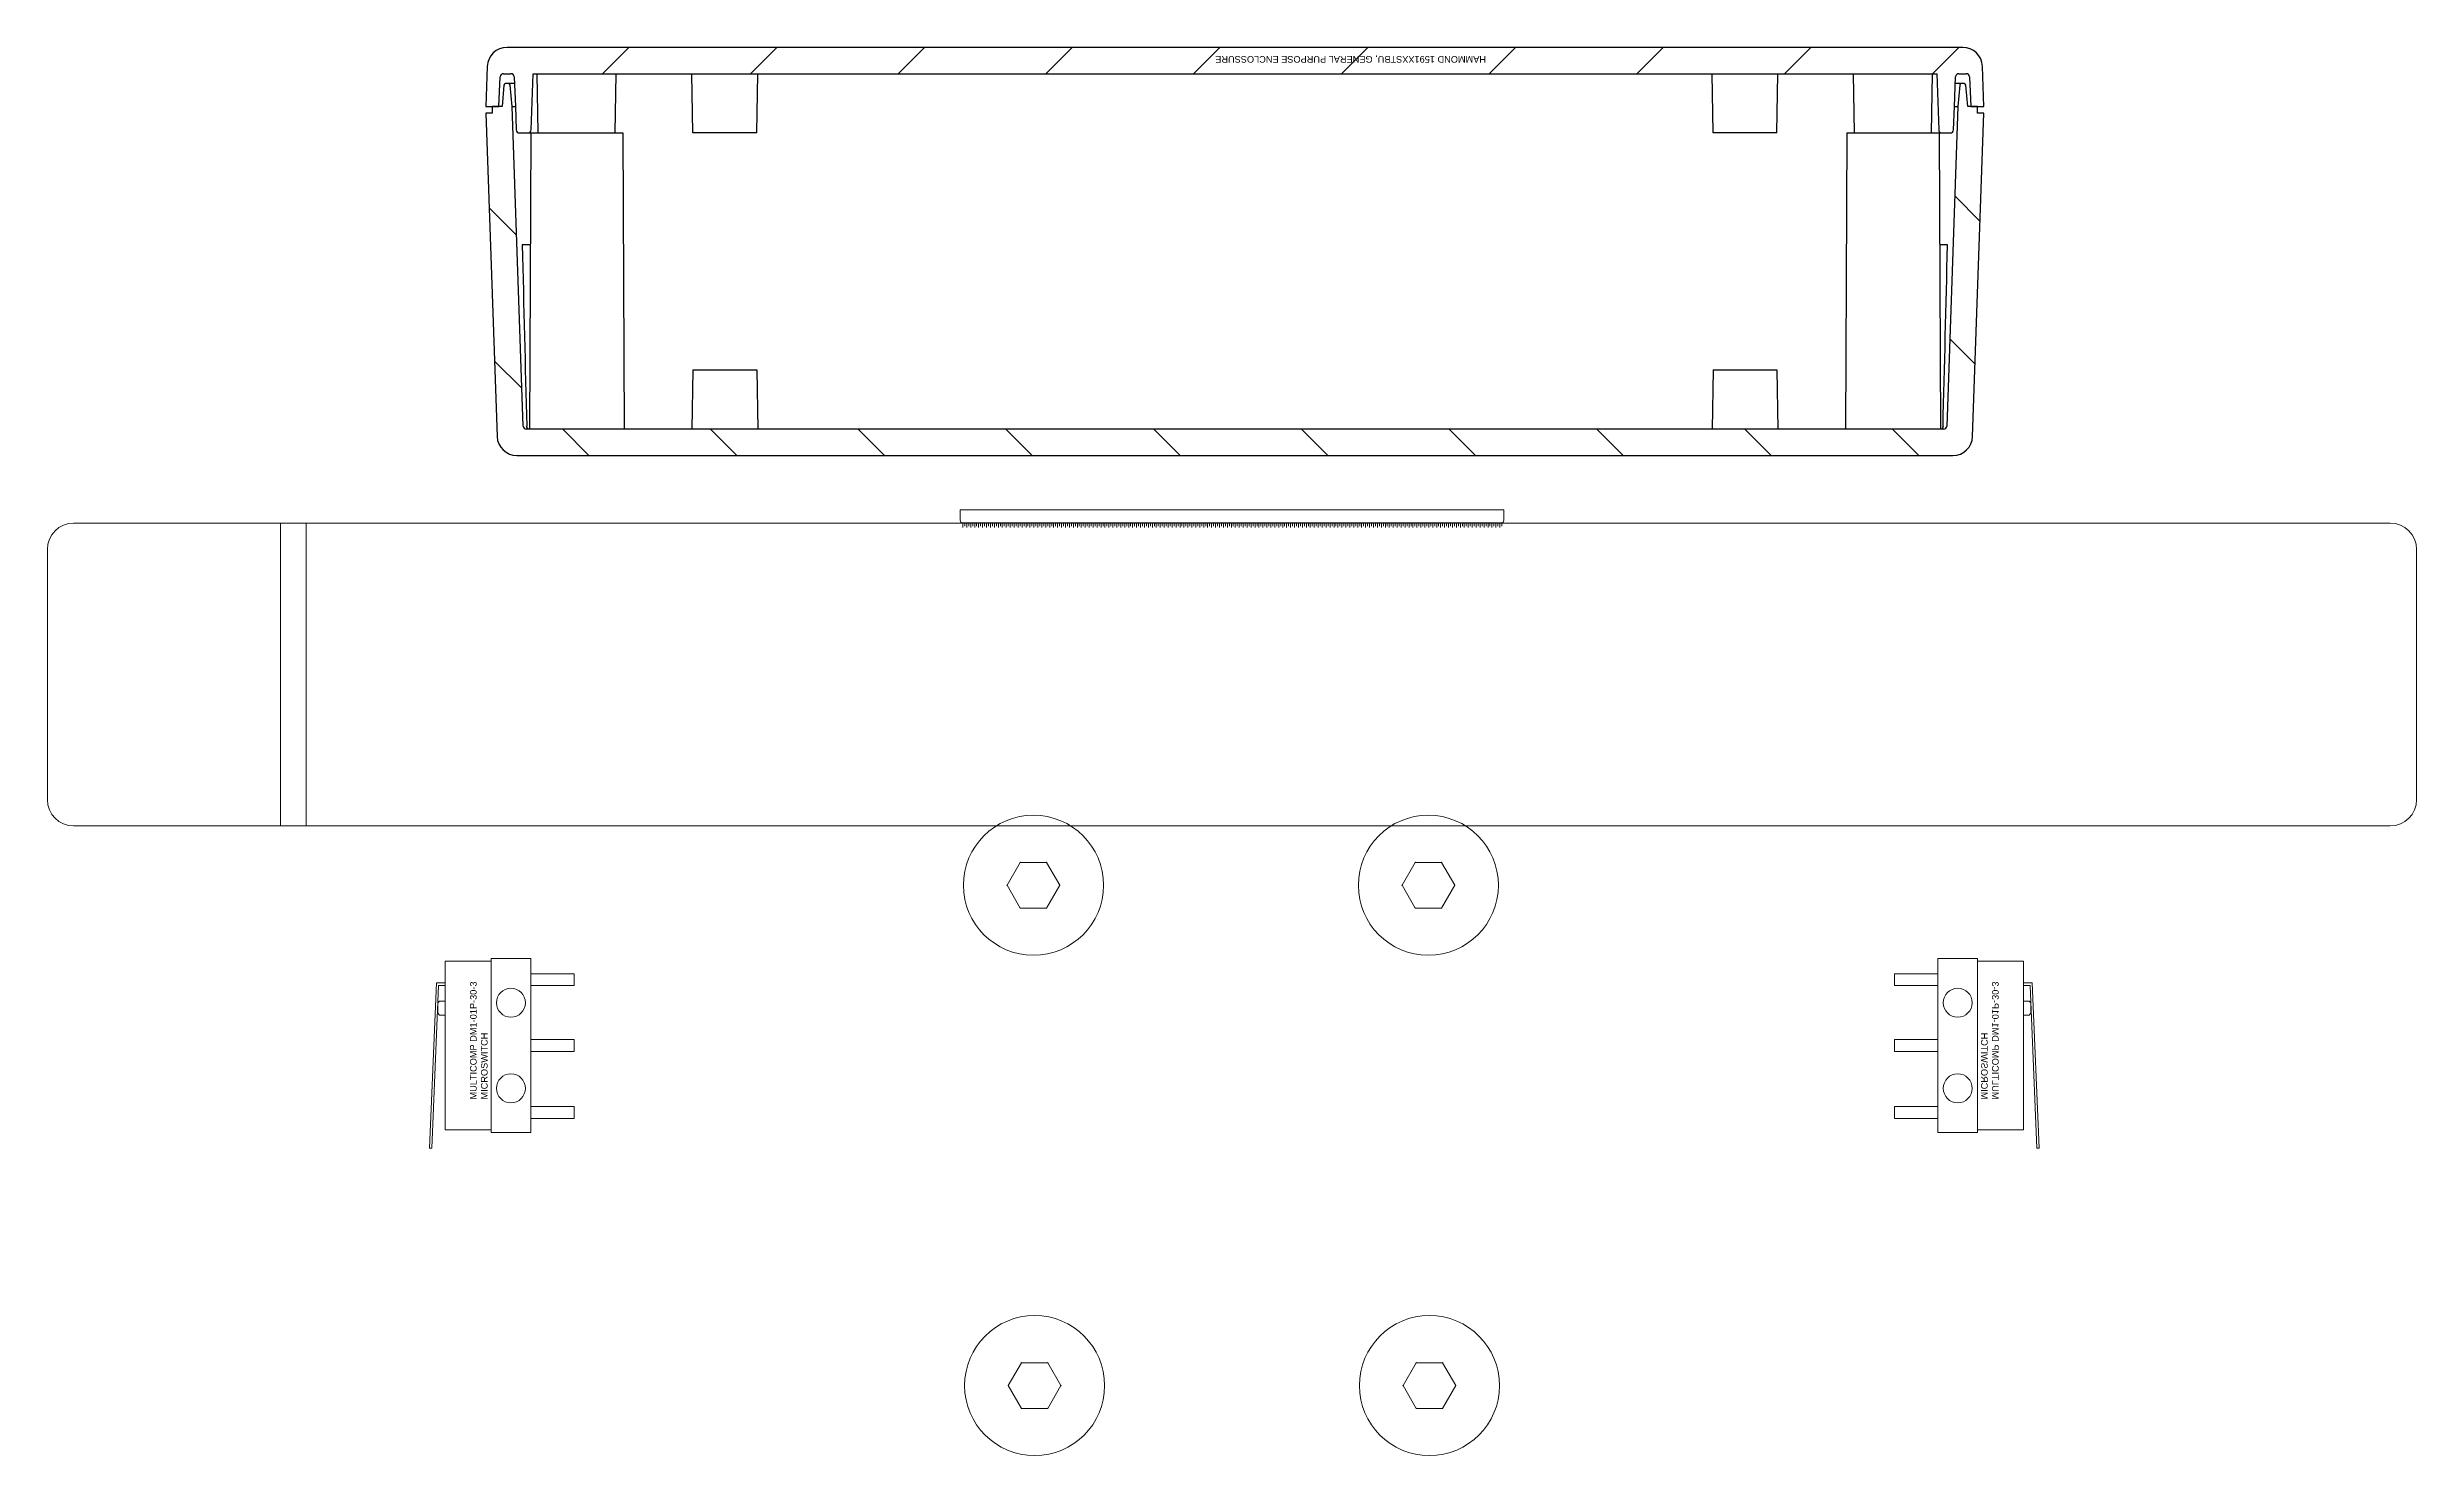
# Model space of a CAD drawing. Header units: millimetres. Extents: x -784753 to 2633, y -710 to 77802.
# Drawn here: x 1872.6 to 2052.6, y 1707.3 to 1814.3 of the extents above; entities that cross this region are included whole.
import ezdxf

# ---------------------------------------------------------------- set-up
doc = ezdxf.new("R2010")
doc.units = ezdxf.units.MM
doc.layers.add('1', color=253, linetype='Continuous', plot=False)
doc.layers.add('ATTRIBUUTIT', color=61, linetype='Continuous')
doc.styles.add('Note Text (ANSI)', font='ARIAL.TTF')

# ---------------------------------------------------------------- blocks, each defined once
blk = doc.blocks.new('MICROSWITCH-LEFT')
at = {"lineweight": 0}
for p, q in [((1274.55, 135.46), (1274.55, 131.96)), ((1274.55, 135.46), (1287.35, 135.46)), ((1288.75, 136.66), (1276.19, 136.12)), ((1276.19, 135.46), (1276.19, 136.12)), ((1276.39, 135.46), (1276.19, 135.46)), ((1276.39, 135.96), (1288.75, 136.46)), ((1276.39, 135.96), (1276.39, 135.46)), ((1277.57, 135.46), (1277.57, 135.81)), ((1277.77, 136.01), (1278.45, 136.01)), ((1278.65, 135.81), (1278.65, 135.46)), ((1287.35, 135.46), (1287.35, 131.96)), ((1288.75, 136.46), (1288.75, 136.66)), ((1274.35, 128.96), (1274.35, 131.96)), ((1287.55, 131.96), (1274.35, 131.96)), ((1287.55, 128.96), (1287.55, 131.96)), ((1274.55, 128.96), (1274.35, 128.96)), ((1274.55, 128.96), (1287.35, 128.96)), ((1280.95, 128.96), (1275.15, 128.96)), ((1275.5, 125.66), (1275.5, 128.96)), ((1280.95, 128.96), (1275.95, 128.96)), ((1275.95, 128.96), (1276.4, 128.96)), ((1276.4, 128.96), (1276.4, 125.66)), ((1280.95, 128.96), (1277.7, 128.96)), ((1280.5, 125.66), (1280.5, 128.96)), ((1280.95, 128.96), (1286.03, 128.96)), ((1280.95, 128.96), (1284.2, 128.96)), ((1281.4, 125.66), (1281.4, 128.96)), ((1285.58, 125.66), (1285.58, 128.96)), ((1286.48, 125.66), (1286.48, 128.96)), ((1287.35, 128.96), (1287.55, 128.96)), ((1287.35, 128.96), (1287.55, 128.96)), ((1275.95, 125.66), (1275.5, 125.66)), ((1276.4, 125.66), (1275.95, 125.66)), ((1280.95, 125.66), (1280.5, 125.66)), ((1280.95, 125.66), (1281.4, 125.66)), ((1286.03, 125.66), (1285.58, 125.66)), ((1286.03, 125.66), (1286.48, 125.66))]:
    blk.add_line(p, q, dxfattribs=at)
for centre in [(1277.7, 130.46), (1284.2, 130.46)]:
    blk.add_circle(centre, 1.1, dxfattribs=at)
for centre, start, end in [((1277.77, 135.81), 90, 180), ((1278.45, 135.81), 0, 90)]:
    blk.add_arc(centre, 0.2, start, end, dxfattribs=at)
at = {"layer": 'ATTRIBUUTIT', "lineweight": 0, "extrusion": (0, 0, -1), "insert": (1285.05, 133.57), "char_height": 0.5, "width": 10.9506, "attachment_point": 1, "text_direction": (-1, 0, 0), "style": 'Note Text (ANSI)'}
blk.add_mtext('MULTICOMP DM1-01P-30-3\\PMICROSWITCH', dxfattribs=at)
blk = doc.blocks.new('HAMMOND-1591XXBTBU-LEFT')
h = blk.add_hatch()
h.set_pattern_fill('ANSI31', color=256, scale=63.5, style=0)
h.set_pattern_definition([(45, (-524.946, -268.1784), (-5.61266, 5.61266), [])])
edge = h.paths.add_edge_path()
edge.add_ellipse((1.5, -0.05), major_axis=(0, 1.5), ratio=1, start_angle=0, end_angle=88)
edge.add_line((0, 0), (-0.11, -3.05))
edge.add_line((-0.11, -3.05), (0.38, -3.05))
edge.add_line((0.38, -3.05), (0.89, -3.05))
edge.add_line((0.89, -3.05), (0.99, -0.79))
edge.add_ellipse((1.24, -0.8), major_axis=(-0.25, 0.011), ratio=1, start_angle=272.5, end_angle=360, ccw=False)
edge.add_line((1.24, -0.55), (1.79, -0.55))
edge.add_ellipse((1.79, -0.8), major_axis=(0, 0.25), ratio=1, start_angle=272.5, end_angle=360, ccw=False)
edge.add_line((2.04, -0.79), (2.14, -3.05))
edge.add_line((2.14, -3.05), (2.2, -4.81))
edge.add_ellipse((2.45, -4.8), major_axis=(-0.25, -0.009), ratio=1, start_angle=0, end_angle=88)
edge.add_line((2.45, -5.05), (3.08, -5.05))
edge.add_ellipse((3.08, -4.8), major_axis=(0, -0.25), ratio=1, start_angle=0, end_angle=88)
edge.add_line((3.33, -4.81), (3.48, -0.55))
edge.add_line((3.48, -0.55), (110.12, -0.55))
edge.add_line((110.12, -0.55), (110.27, -4.81))
edge.add_ellipse((110.52, -4.8), major_axis=(-0.25, -0.009), ratio=1, start_angle=0, end_angle=88)
edge.add_line((110.52, -5.05), (111.15, -5.05))
edge.add_ellipse((111.15, -4.8), major_axis=(0, -0.25), ratio=1, start_angle=0, end_angle=88)
edge.add_line((111.4, -4.81), (111.46, -3.05))
edge.add_line((111.46, -3.05), (111.56, -0.79))
edge.add_ellipse((111.81, -0.8), major_axis=(-0.25, 0.011), ratio=1, start_angle=272.5, end_angle=360, ccw=False)
edge.add_line((111.81, -0.55), (112.36, -0.55))
edge.add_ellipse((112.36, -0.8), major_axis=(0, 0.25), ratio=1, start_angle=272.5, end_angle=360, ccw=False)
edge.add_line((112.61, -0.79), (112.71, -3.05))
edge.add_line((112.71, -3.05), (113.23, -3.05))
edge.add_line((113.23, -3.05), (113.71, -3.05))
edge.add_line((113.71, -3.05), (113.6, 0))
edge.add_ellipse((112.1, -0.05), major_axis=(0.05, -1.5), ratio=1, start_angle=90, end_angle=178)
edge.add_line((112.1, 1.45), (1.5, 1.45))
h = blk.add_hatch()
h.set_pattern_fill('ANSI31', color=256, scale=63.5, angle=-90, style=0)
h.set_pattern_definition([(-45, (-524.946, -268.1784), (5.61266, 5.61266), [])])
edge = h.paths.add_edge_path()
edge.add_line((113.23, -3.55), (113.23, -3.05))
edge.add_line((113.23, -3.05), (112.71, -3.05))
edge.add_line((112.71, -3.05), (112.48, -3.05))
edge.add_line((112.48, -3.05), (112.33, -1.42))
edge.add_ellipse((112.21, -1.43), major_axis=(0.125, 0.011), ratio=1, start_angle=360, end_angle=445)
edge.add_line((112.21, -1.3), (111.99, -1.3))
edge.add_ellipse((111.99, -1.43), major_axis=(0, 0.125), ratio=1, start_angle=0, end_angle=85)
edge.add_line((111.87, -1.42), (111.73, -3.05))
edge.add_line((111.73, -3.05), (110.88, -27.31))
edge.add_ellipse((110.63, -27.3), major_axis=(-0.009, -0.25), ratio=1, start_angle=2, end_angle=90, ccw=False)
edge.add_line((110.63, -27.55), (2.97, -27.55))
edge.add_ellipse((2.97, -27.3), major_axis=(-0.25, 0), ratio=1, start_angle=2, end_angle=90, ccw=False)
edge.add_line((2.72, -27.31), (1.88, -3.05))
edge.add_line((1.88, -3.05), (1.73, -1.42))
edge.add_ellipse((1.61, -1.43), major_axis=(0.125, 0.011), ratio=1, start_angle=360, end_angle=445)
edge.add_line((1.61, -1.3), (1.39, -1.3))
edge.add_ellipse((1.39, -1.43), major_axis=(0, 0.125), ratio=1, start_angle=0, end_angle=85)
edge.add_line((1.27, -1.42), (1.13, -3.05))
edge.add_line((1.13, -3.05), (0.89, -3.05))
edge.add_line((0.89, -3.05), (0.38, -3.05))
edge.add_line((0.38, -3.05), (0.38, -3.55))
edge.add_line((0.38, -3.55), (-0.11, -3.55))
edge.add_line((-0.11, -3.55), (0.75, -28.1))
edge.add_ellipse((2.25, -28.05), major_axis=(-0.05, 1.5), ratio=1, start_angle=90, end_angle=178)
edge.add_line((2.25, -29.55), (111.35, -29.55))
edge.add_ellipse((111.35, -28.05), major_axis=(0, -1.5), ratio=1, start_angle=0, end_angle=88)
edge.add_line((112.85, -28.1), (113.71, -3.55))
edge.add_line((113.71, -3.55), (113.23, -3.55))
for p, q in [((0, 0), (-0.11, -3.05)), ((112.1, 1.45), (1.5, 1.45)), ((113.71, -3.05), (113.6, 0)), ((0.89, -3.05), (0.99, -0.79)), ((1.27, -1.42), (1.13, -3.05)), ((1.24, -0.55), (1.79, -0.55)), ((1.61, -1.3), (1.39, -1.3)), ((2.07, -1.3), (1.61, -1.3)), ((1.88, -3.05), (1.73, -1.42)), ((2.04, -0.79), (2.14, -3.05)), ((3.33, -4.81), (3.48, -0.55)), ((3.48, -0.55), (110.12, -0.55)), ((3.88, -5.05), (3.8, -0.55)), ((9.72, -5.05), (9.8, -0.55)), ((15.63, -5.05), (15.55, -0.55)), ((20.47, -5.05), (20.55, -0.55)), ((93.13, -5.05), (93.05, -0.55)), ((97.97, -5.05), (98.05, -0.55)), ((103.88, -5.05), (103.8, -0.55)), ((109.72, -5.05), (109.8, -0.55)), ((110.12, -0.55), (110.27, -4.81)), ((111.46, -3.05), (111.56, -0.79)), ((111.99, -1.3), (111.54, -1.3)), ((111.87, -1.42), (111.73, -3.05)), ((111.81, -0.55), (112.36, -0.55)), ((112.21, -1.3), (111.99, -1.3)), ((112.48, -3.05), (112.33, -1.42)), ((112.61, -0.79), (112.71, -3.05)), ((-0.11, -3.05), (0.89, -3.05)), ((0.38, -3.55), (-0.11, -3.55)), ((-0.11, -3.55), (0.75, -28.1)), ((1.13, -3.05), (0.38, -3.05)), ((0.38, -3.05), (0.38, -3.55)), ((2.72, -27.31), (1.88, -3.05)), ((1.88, -3.05), (2.14, -3.05)), ((2.14, -3.05), (2.2, -4.81)), ((111.73, -3.05), (110.88, -27.31)), ((111.4, -4.81), (111.46, -3.05)), ((111.46, -3.05), (111.73, -3.05)), ((113.23, -3.05), (112.48, -3.05)), ((112.71, -3.05), (113.71, -3.05)), ((112.85, -28.1), (113.71, -3.55)), ((113.23, -3.55), (113.23, -3.05)), ((113.71, -3.55), (113.23, -3.55)), ((2.45, -5.05), (3.08, -5.05)), ((3.08, -5.05), (3.3, -5.05)), ((3.3, -5.05), (3.2, -27.55)), ((3.3, -5.05), (10.3, -5.05)), ((10.3, -5.05), (10.4, -27.55)), ((20.47, -5.05), (15.63, -5.05)), ((97.97, -5.05), (93.13, -5.05)), ((103.3, -5.05), (103.2, -27.55)), ((103.3, -5.05), (110.3, -5.05)), ((110.3, -5.05), (110.4, -27.55)), ((110.3, -5.05), (110.52, -5.05)), ((110.52, -5.05), (111.15, -5.05)), ((3.26, -13.55), (2.66, -13.55)), ((110.94, -13.55), (110.34, -13.55)), ((15.63, -23.05), (15.55, -27.55)), ((15.63, -23.05), (20.47, -23.05)), ((20.47, -23.05), (20.55, -27.55)), ((93.13, -23.05), (93.05, -27.55)), ((93.13, -23.05), (97.97, -23.05)), ((97.97, -23.05), (98.05, -27.55)), ((110.63, -27.55), (2.97, -27.55)), ((2.25, -29.55), (111.35, -29.55))]:
    blk.add_line(p, q)
at = {"flags": 128}
for points in [[(3.18, -27.55), (3.17, -27.55), (3.16, -27.55), (3.15, -27.55), (3.14, -27.54), (3.13, -27.54), (3.12, -27.54), (3.11, -27.53), (3.1, -27.52), (3.09, -27.51), (3.08, -27.5), (3.07, -27.5), (3.06, -27.48), (3.05, -27.47), (3.04, -27.46), (3.04, -27.45), (3.03, -27.44), (3.02, -27.42), (3.02, -27.41), (3.01, -27.39), (3.01, -27.38), (3.01, -27.36), (3.01, -27.35), (3, -27.33), (3, -27.31)], [(110.6, -27.31), (110.6, -27.33), (110.6, -27.35), (110.59, -27.36), (110.59, -27.38), (110.59, -27.39), (110.58, -27.41), (110.58, -27.42), (110.57, -27.44), (110.57, -27.45), (110.56, -27.46), (110.55, -27.47), (110.54, -27.48), (110.53, -27.5), (110.53, -27.5), (110.52, -27.51), (110.51, -27.52), (110.5, -27.53), (110.49, -27.54), (110.47, -27.54), (110.46, -27.54), (110.45, -27.55), (110.44, -27.55), (110.43, -27.55), (110.42, -27.55)]]:
    blk.add_lwpolyline(points, dxfattribs=at)
for centre, radius, start, end in [((1.5, -0.05), 1.5, 90, 178), ((112.1, -0.05), 1.5, 2, 90), ((1.24, -0.8), 0.25, 90, 177.5), ((1.39, -1.43), 0.125, 90, 175), ((1.61, -1.43), 0.125, 5, 90), ((1.79, -0.8), 0.25, 2.5, 90), ((111.81, -0.8), 0.25, 90, 177.5), ((111.99, -1.43), 0.125, 90, 175), ((112.21, -1.43), 0.125, 5, 90), ((112.36, -0.8), 0.25, 2.5, 90), ((2.45, -4.8), 0.25, 182, 270), ((3.08, -4.8), 0.25, 270, 358), ((110.52, -4.8), 0.25, 182, 270), ((111.15, -4.8), 0.25, 270, 358), ((2.25, -28.05), 1.5, 182, 270), ((2.97, -27.3), 0.25, 182, 270), ((110.63, -27.3), 0.25, 270, 358), ((111.35, -28.05), 1.5, 270, 358)]:
    blk.add_arc(centre, radius, start, end)
for centre, major_axis, start_param, end_param in [((3.73, 1.09), (-2.59, 114.58), 1.698683, 1.821053), ((109.87, 1.09), (2.59, 114.58), 4.462133, 4.584503)]:
    blk.add_ellipse(centre, major_axis=major_axis, ratio=0.012351, start_param=start_param, end_param=end_param)
at = {"layer": 'ATTRIBUUTIT', "lineweight": 0, "insert": (75.88, 0.29), "char_height": 2.5, "width": 43.6242, "attachment_point": 1, "rotation": 180, "style": 'Note Text (ANSI)'}
blk.add_mtext('{\\fArial|b0|i0|c0|p0;\\H0.2x;HAMMOND 1591XXSTBU, GENERAL PURPOSE ENCLOSSURE}', dxfattribs=at)
blk = doc.blocks.new('M5-FLATHEAD-TOP')
at = {"lineweight": 0}
for p, q in [((1017.72, 165.82), (1016.72, 164.09)), ((1019.72, 165.82), (1017.72, 165.82)), ((1020.72, 164.09), (1019.72, 165.82)), ((1016.72, 164.09), (1017.72, 162.36)), ((1019.72, 162.36), (1020.72, 164.09)), ((1017.72, 162.36), (1019.72, 162.36))]:
    blk.add_line(p, q, dxfattribs=at)
blk.add_circle((1018.72, 164.09), 5.32, dxfattribs=at)
for p in [(1017.72, 165.82), (1019.72, 165.82), (1016.72, 164.09), (1020.72, 164.09), (1017.72, 162.36), (1019.72, 162.36)]:
    blk.add_point(p, dxfattribs=at)
blk = doc.blocks.new('AKKU-BOTTOMS')
at = {"layer": '1', "lineweight": 0}
for p, q in [((1299.02, -75.81), (1475.02, -75.81)), ((1314.74, -75.81), (1314.74, -98.81)), ((1316.69, -75.81), (1316.69, -98.81)), ((1297.02, -96.81), (1297.02, -77.81)), ((1477.02, -77.81), (1477.02, -96.81)), ((1475.02, -98.81), (1299.02, -98.81))]:
    blk.add_line(p, q, dxfattribs=at)
for centre, start, end in [((1299.02, -77.81), 90, 180), ((1475.02, -77.81), 0, 90), ((1299.02, -96.81), 180, 270), ((1475.02, -96.81), 270, 0)]:
    blk.add_arc(centre, 2, start, end, dxfattribs=at)
blk = doc.blocks.new('TARRATEIPPI-LEFT')
at = {"lineweight": 0}
for p, q in [((980.38, 223.71), (979.58, 223.71)), ((979.58, 223.71), (979.58, 182.41)), ((980.58, 223.56), (980.83, 223.56)), ((980.58, 182.61), (980.58, 223.51)), ((980.58, 223.41), (980.92, 223.41)), ((980.58, 223.26), (980.83, 223.26)), ((980.58, 223.11), (980.92, 223.11)), ((980.58, 222.96), (980.83, 222.96)), ((980.58, 222.81), (980.92, 222.81)), ((980.58, 222.66), (980.83, 222.66)), ((980.58, 222.51), (980.92, 222.51)), ((980.58, 222.36), (980.83, 222.36)), ((980.58, 222.21), (980.92, 222.21)), ((980.58, 222.06), (980.83, 222.06)), ((980.58, 221.91), (980.92, 221.91)), ((980.58, 221.76), (980.83, 221.76)), ((980.58, 221.61), (980.92, 221.61)), ((980.58, 221.46), (980.83, 221.46)), ((980.58, 221.31), (980.92, 221.31)), ((980.58, 221.16), (980.83, 221.16)), ((980.58, 221.01), (980.92, 221.01)), ((980.58, 220.86), (980.83, 220.86)), ((980.58, 220.71), (980.92, 220.71)), ((980.58, 220.56), (980.83, 220.56)), ((980.58, 220.41), (980.92, 220.41)), ((980.58, 220.26), (980.83, 220.26)), ((980.58, 220.11), (980.92, 220.11)), ((980.58, 219.96), (980.83, 219.96)), ((980.58, 219.81), (980.92, 219.81)), ((980.58, 219.66), (980.83, 219.66)), ((980.58, 219.51), (980.92, 219.51)), ((980.58, 219.36), (980.83, 219.36)), ((980.58, 219.21), (980.92, 219.21)), ((980.58, 219.06), (980.83, 219.06)), ((980.58, 218.91), (980.92, 218.91)), ((980.58, 218.76), (980.83, 218.76)), ((980.58, 218.61), (980.92, 218.61)), ((980.58, 218.46), (980.83, 218.46)), ((980.58, 218.31), (980.92, 218.31)), ((980.58, 218.16), (980.83, 218.16)), ((980.58, 218.01), (980.92, 218.01)), ((980.58, 217.86), (980.83, 217.86)), ((980.58, 217.71), (980.92, 217.71)), ((980.58, 217.56), (980.83, 217.56)), ((980.58, 217.41), (980.92, 217.41)), ((980.58, 217.26), (980.83, 217.26)), ((980.58, 217.11), (980.92, 217.11)), ((980.58, 216.96), (980.83, 216.96)), ((980.58, 216.81), (980.92, 216.81)), ((980.58, 216.66), (980.83, 216.66)), ((980.58, 216.51), (980.92, 216.51)), ((980.58, 216.36), (980.83, 216.36)), ((980.58, 216.21), (980.92, 216.21)), ((980.58, 216.06), (980.83, 216.06)), ((980.58, 215.91), (980.92, 215.91)), ((980.58, 215.76), (980.83, 215.76)), ((980.58, 215.61), (980.92, 215.61)), ((980.58, 215.46), (980.83, 215.46)), ((980.58, 215.31), (980.92, 215.31)), ((980.58, 215.16), (980.83, 215.16)), ((980.58, 215.01), (980.92, 215.01)), ((980.58, 214.86), (980.83, 214.86)), ((980.58, 214.71), (980.92, 214.71)), ((980.58, 214.56), (980.83, 214.56)), ((980.58, 214.41), (980.92, 214.41)), ((980.58, 214.26), (980.83, 214.26)), ((980.58, 214.11), (980.92, 214.11)), ((980.58, 213.96), (980.83, 213.96)), ((980.58, 213.81), (980.92, 213.81)), ((980.58, 213.66), (980.83, 213.66)), ((980.58, 213.51), (980.92, 213.51)), ((980.58, 213.36), (980.83, 213.36)), ((980.58, 213.21), (980.92, 213.21)), ((980.58, 213.06), (980.83, 213.06)), ((980.58, 212.91), (980.92, 212.91)), ((980.58, 212.76), (980.83, 212.76)), ((980.58, 212.61), (980.92, 212.61)), ((980.58, 212.46), (980.83, 212.46)), ((980.58, 212.31), (980.92, 212.31)), ((980.58, 212.16), (980.83, 212.16)), ((980.58, 212.01), (980.92, 212.01)), ((980.58, 211.86), (980.83, 211.86)), ((980.58, 211.71), (980.92, 211.71)), ((980.58, 211.56), (980.83, 211.56)), ((980.58, 211.41), (980.92, 211.41)), ((980.58, 211.26), (980.83, 211.26)), ((980.58, 211.11), (980.92, 211.11)), ((980.58, 210.96), (980.83, 210.96)), ((980.58, 210.81), (980.92, 210.81)), ((980.58, 210.66), (980.83, 210.66)), ((980.58, 210.51), (980.92, 210.51)), ((980.58, 210.36), (980.83, 210.36)), ((980.58, 210.21), (980.92, 210.21)), ((980.58, 210.06), (980.83, 210.06)), ((980.58, 209.91), (980.92, 209.91)), ((980.58, 209.76), (980.83, 209.76)), ((980.58, 209.61), (980.92, 209.61)), ((980.58, 209.46), (980.83, 209.46)), ((980.58, 209.31), (980.92, 209.31)), ((980.58, 209.16), (980.83, 209.16)), ((980.58, 209.01), (980.92, 209.01)), ((980.58, 208.86), (980.83, 208.86)), ((980.58, 208.71), (980.92, 208.71)), ((980.58, 208.56), (980.83, 208.56)), ((980.58, 208.41), (980.92, 208.41)), ((980.58, 208.26), (980.83, 208.26)), ((980.58, 208.11), (980.92, 208.11)), ((980.58, 207.96), (980.83, 207.96)), ((980.58, 207.81), (980.92, 207.81)), ((980.58, 207.66), (980.83, 207.66)), ((980.58, 207.51), (980.92, 207.51)), ((980.58, 207.36), (980.83, 207.36)), ((980.58, 207.21), (980.92, 207.21)), ((980.58, 207.06), (980.83, 207.06)), ((980.58, 206.91), (980.92, 206.91)), ((980.58, 206.76), (980.83, 206.76)), ((980.58, 206.61), (980.92, 206.61)), ((980.58, 206.46), (980.83, 206.46)), ((980.58, 206.31), (980.92, 206.31)), ((980.58, 206.16), (980.83, 206.16)), ((980.58, 206.01), (980.92, 206.01)), ((980.58, 205.86), (980.83, 205.86)), ((980.58, 205.71), (980.92, 205.71)), ((980.58, 205.56), (980.83, 205.56)), ((980.58, 205.41), (980.92, 205.41)), ((980.58, 205.26), (980.83, 205.26)), ((980.58, 205.11), (980.92, 205.11)), ((980.58, 204.96), (980.83, 204.96)), ((980.58, 204.81), (980.92, 204.81)), ((980.58, 204.66), (980.83, 204.66)), ((980.58, 204.51), (980.92, 204.51)), ((980.58, 204.36), (980.83, 204.36)), ((980.58, 204.21), (980.92, 204.21)), ((980.58, 204.06), (980.83, 204.06)), ((980.58, 203.91), (980.92, 203.91)), ((980.58, 203.76), (980.83, 203.76)), ((980.58, 203.61), (980.92, 203.61)), ((980.58, 203.46), (980.83, 203.46)), ((980.58, 203.31), (980.92, 203.31)), ((980.58, 203.16), (980.83, 203.16)), ((980.58, 203.01), (980.92, 203.01)), ((980.58, 202.86), (980.83, 202.86)), ((980.58, 202.71), (980.92, 202.71)), ((980.58, 202.56), (980.83, 202.56)), ((980.58, 202.41), (980.92, 202.41)), ((980.58, 202.26), (980.83, 202.26)), ((980.58, 202.11), (980.92, 202.11)), ((980.58, 201.96), (980.83, 201.96)), ((980.58, 201.81), (980.92, 201.81)), ((980.58, 201.66), (980.83, 201.66)), ((980.58, 201.51), (980.92, 201.51)), ((980.58, 201.36), (980.83, 201.36)), ((980.58, 201.21), (980.92, 201.21)), ((980.58, 201.06), (980.83, 201.06)), ((980.58, 200.91), (980.92, 200.91)), ((980.58, 200.76), (980.83, 200.76)), ((980.58, 200.61), (980.92, 200.61)), ((980.58, 200.46), (980.83, 200.46)), ((980.58, 200.31), (980.92, 200.31)), ((980.58, 200.16), (980.83, 200.16)), ((980.58, 200.01), (980.92, 200.01)), ((980.58, 199.86), (980.83, 199.86)), ((980.58, 199.71), (980.92, 199.71)), ((980.58, 199.56), (980.83, 199.56)), ((980.58, 199.41), (980.92, 199.41)), ((980.58, 199.26), (980.83, 199.26)), ((980.58, 199.11), (980.92, 199.11)), ((980.58, 198.96), (980.83, 198.96)), ((980.58, 198.81), (980.92, 198.81)), ((980.58, 198.66), (980.83, 198.66)), ((980.58, 198.51), (980.92, 198.51)), ((980.58, 198.36), (980.83, 198.36)), ((980.58, 198.21), (980.92, 198.21)), ((980.58, 198.06), (980.83, 198.06)), ((980.58, 197.91), (980.92, 197.91)), ((980.58, 197.76), (980.83, 197.76)), ((980.58, 197.61), (980.92, 197.61)), ((980.58, 197.46), (980.83, 197.46)), ((980.58, 197.31), (980.92, 197.31)), ((980.58, 197.16), (980.83, 197.16)), ((980.58, 197.01), (980.92, 197.01)), ((980.58, 196.86), (980.83, 196.86)), ((980.58, 196.71), (980.92, 196.71)), ((980.58, 196.56), (980.83, 196.56)), ((980.58, 196.41), (980.92, 196.41)), ((980.58, 196.26), (980.83, 196.26)), ((980.58, 196.11), (980.92, 196.11)), ((980.58, 195.96), (980.83, 195.96)), ((980.58, 195.81), (980.92, 195.81)), ((980.58, 195.66), (980.83, 195.66)), ((980.58, 195.51), (980.92, 195.51)), ((980.58, 195.36), (980.83, 195.36)), ((980.58, 195.21), (980.92, 195.21)), ((980.58, 195.06), (980.83, 195.06)), ((980.58, 194.91), (980.92, 194.91)), ((980.58, 194.76), (980.83, 194.76)), ((980.58, 194.61), (980.92, 194.61)), ((980.58, 194.46), (980.83, 194.46)), ((980.58, 194.31), (980.92, 194.31)), ((980.58, 194.16), (980.83, 194.16)), ((980.58, 194.01), (980.92, 194.01)), ((980.58, 193.86), (980.83, 193.86)), ((980.58, 193.71), (980.92, 193.71)), ((980.58, 193.56), (980.83, 193.56)), ((980.58, 193.41), (980.92, 193.41)), ((980.58, 193.26), (980.83, 193.26)), ((980.58, 193.11), (980.92, 193.11)), ((980.58, 192.96), (980.83, 192.96)), ((980.58, 192.81), (980.92, 192.81)), ((980.58, 192.66), (980.83, 192.66)), ((980.58, 192.51), (980.92, 192.51)), ((980.58, 192.36), (980.83, 192.36)), ((980.58, 192.21), (980.92, 192.21)), ((980.58, 192.06), (980.83, 192.06)), ((980.58, 191.91), (980.92, 191.91)), ((980.58, 191.76), (980.83, 191.76)), ((980.58, 191.61), (980.92, 191.61)), ((980.58, 191.46), (980.83, 191.46)), ((980.58, 191.31), (980.92, 191.31)), ((980.58, 191.16), (980.83, 191.16)), ((980.58, 191.01), (980.92, 191.01)), ((980.58, 190.86), (980.83, 190.86)), ((980.58, 190.71), (980.92, 190.71)), ((980.58, 190.56), (980.83, 190.56)), ((980.58, 190.41), (980.92, 190.41)), ((980.58, 190.26), (980.83, 190.26)), ((980.58, 190.11), (980.92, 190.11)), ((980.58, 189.96), (980.83, 189.96)), ((980.58, 189.81), (980.92, 189.81)), ((980.58, 189.66), (980.83, 189.66)), ((980.58, 189.51), (980.92, 189.51)), ((980.58, 189.36), (980.83, 189.36)), ((980.58, 189.21), (980.92, 189.21)), ((980.58, 189.06), (980.83, 189.06)), ((980.58, 188.91), (980.92, 188.91)), ((980.58, 188.76), (980.83, 188.76)), ((980.58, 188.61), (980.92, 188.61)), ((980.58, 188.46), (980.83, 188.46)), ((980.58, 188.31), (980.92, 188.31)), ((980.58, 188.16), (980.83, 188.16)), ((980.58, 188.01), (980.92, 188.01)), ((980.58, 187.86), (980.83, 187.86)), ((980.58, 187.71), (980.92, 187.71)), ((980.58, 187.56), (980.83, 187.56)), ((980.58, 187.41), (980.92, 187.41)), ((980.58, 187.26), (980.83, 187.26)), ((980.58, 187.11), (980.92, 187.11)), ((980.58, 186.96), (980.83, 186.96)), ((980.58, 186.81), (980.92, 186.81)), ((980.58, 186.66), (980.83, 186.66)), ((980.58, 186.51), (980.92, 186.51)), ((980.58, 186.36), (980.83, 186.36)), ((980.58, 186.21), (980.92, 186.21)), ((980.58, 186.06), (980.83, 186.06)), ((980.58, 185.91), (980.92, 185.91)), ((980.58, 185.76), (980.83, 185.76)), ((980.58, 185.61), (980.92, 185.61)), ((980.58, 185.46), (980.83, 185.46)), ((980.58, 185.31), (980.92, 185.31)), ((980.58, 185.16), (980.83, 185.16)), ((980.58, 185.01), (980.92, 185.01)), ((980.58, 184.86), (980.83, 184.86)), ((980.58, 184.71), (980.92, 184.71)), ((980.58, 184.56), (980.83, 184.56)), ((980.58, 184.41), (980.92, 184.41)), ((980.58, 184.26), (980.83, 184.26)), ((980.58, 184.11), (980.92, 184.11)), ((980.58, 183.96), (980.83, 183.96)), ((980.58, 183.81), (980.92, 183.81)), ((980.58, 183.66), (980.83, 183.66)), ((979.58, 182.41), (979.58, 182.41)), ((979.58, 182.41), (980.38, 182.41)), ((980.58, 183.51), (980.92, 183.51)), ((980.58, 183.36), (980.83, 183.36)), ((980.58, 183.21), (980.92, 183.21)), ((980.58, 183.06), (980.83, 183.06)), ((980.58, 182.91), (980.92, 182.91)), ((980.58, 182.76), (980.83, 182.76)), ((980.58, 182.61), (980.92, 182.61))]:
    blk.add_line(p, q, dxfattribs=at)
for centre, start, end in [((980.38, 223.51), 0, 90), ((980.38, 182.61), 270, 0)]:
    blk.add_arc(centre, 0.2, start, end, dxfattribs=at)

msp = doc.modelspace()

# ---------------------------------------------------------------- linework, layer by layer
at = {"lineweight": 0}
msp.add_xline((1135.24, 1066.413), (1, 0), dxfattribs=at)

# ---------------------------------------------------------------- block references
for name, p in [('HAMMOND-1591XXBTBU-LEFT', (1905.981, 1812.854)), ('AKKU-BOTTOMS', (575.538, 1853.981)), ('M5-FLATHEAD-TOP', (928.76, 1586.579)), ('M5-FLATHEAD-TOP', (958.76, 1586.579)), ('M5-FLATHEAD-TOP', (928.845, 1548.579)), ('M5-FLATHEAD-TOP', (958.845, 1548.579))]:
    msp.add_blockref(name, p, dxfattribs=at)
at = {"lineweight": 0, "rotation": 270}
for name, p in [('TARRATEIPPI-LEFT', (1759.503, 2758.766)), ('MICROSWITCH-LEFT', (1887.236, 3019.443))]:
    msp.add_blockref(name, p, dxfattribs=at)
at = {"lineweight": 0, "xscale": -1, "rotation": 90.00000000000001}
msp.add_blockref('MICROSWITCH-LEFT', (2038.242, 3019.443), dxfattribs=at)

doc.saveas('drawing.dxf')
